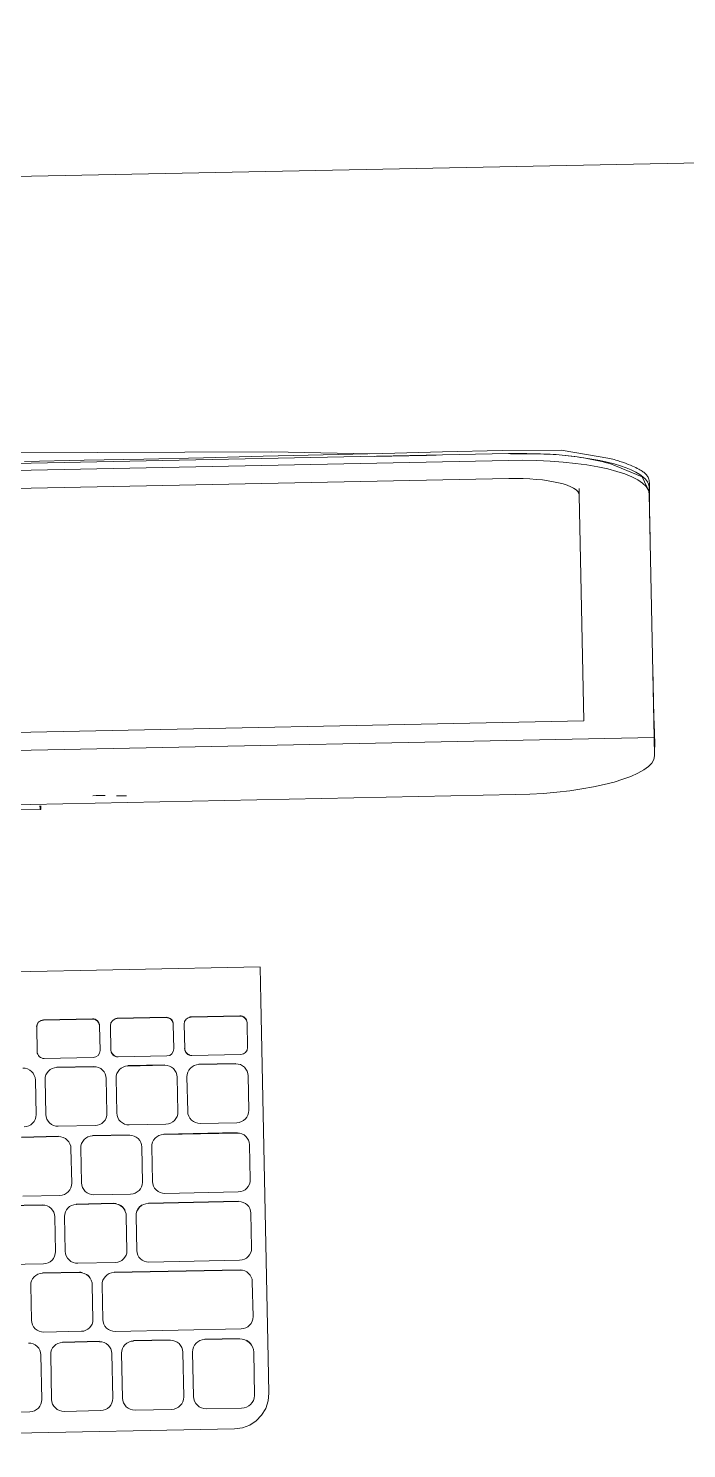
# Model space of a CAD drawing. Header units: metres. Extents: x -71 to 881, y -503 to 661.
# Drawn here: x 201.7729 to 201.9612, y -243.3375 to -242.9307 of the extents above; entities that cross this region are included whole.
import ezdxf

# ---------------------------------------------------------------- set-up
doc = ezdxf.new("R2010")
doc.units = ezdxf.units.M
doc.layers.add('07. Mobiliário', color=51, linetype='Continuous', lineweight=5)

msp = doc.modelspace()

# ---------------------------------------------------------------- linework, layer by layer
at = {"layer": '07. Mobiliário'}
msp.add_line((201.25572, -242.98354), (203.86785, -242.93069), dxfattribs=at)
at = {"layer": '07. Mobiliário', "lineweight": 5}
for p, q in [((201.91028, -243.05249), (201.46237, -243.06156)), ((201.46241, -243.06349), (201.91032, -243.05443)), ((201.46251, -243.06866), (201.91042, -243.0596)), ((201.91042, -243.0596), (201.46251, -243.06866)), ((201.93048, -243.06244), (201.93052, -243.06437)), ((201.95048, -243.06204), (201.95052, -243.06397)), ((201.93052, -243.06437), (201.93183, -243.12906)), ((201.93183, -243.12906), (201.93052, -243.06437)), ((201.95052, -243.06397), (201.95193, -243.13383)), ((201.93183, -243.12906), (201.44393, -243.13893)), ((201.44393, -243.13893), (201.93183, -243.12906)), ((201.95193, -243.13383), (201.42404, -243.14451)), ((201.42404, -243.14451), (201.95193, -243.13383)), ((201.95193, -243.13383), (201.95204, -243.13901)), ((201.95214, -243.13524), (201.95212, -243.13416)), ((201.91225, -243.15017), (201.46434, -243.15923)), ((201.79812, -243.15055), (201.80102, -243.15049)), ((201.77641, -243.15438), (201.60024, -243.15794)), ((201.5393, -243.20557), (201.83924, -243.19951)), ((201.83943, -243.20917), (201.83924, -243.19954)), ((201.8415, -243.31161), (201.83943, -243.20917)), ((201.83344, -243.21351), (201.81944, -243.21379)), ((201.77542, -243.22378), (201.77528, -243.21677)), ((201.79123, -243.21436), (201.77723, -243.21464)), ((201.77724, -243.21474), (201.79123, -243.21446)), ((201.79327, -243.2164), (201.79342, -243.22342)), ((201.79652, -243.22335), (201.79638, -243.21634)), ((201.81234, -243.21393), (201.79834, -243.21422)), ((201.79834, -243.21432), (201.81234, -243.21403)), ((201.81438, -243.21598), (201.81452, -243.22299)), ((201.81763, -243.22293), (201.81748, -243.21591)), ((201.81944, -243.21389), (201.83344, -243.21361)), ((201.83548, -243.21555), (201.83562, -243.22256)), ((201.79146, -243.22544), (201.77746, -243.22572)), ((201.81256, -243.22501), (201.79856, -243.2253)), ((201.83366, -243.22459), (201.81967, -243.22487)), ((201.79162, -243.22799), (201.78108, -243.2282)), ((201.78108, -243.2283), (201.79163, -243.22808)), ((201.81192, -243.22757), (201.80138, -243.22779)), ((201.80138, -243.22789), (201.81192, -243.22767)), ((201.83221, -243.22716), (201.82167, -243.22738)), ((201.82167, -243.22748), (201.83222, -243.22726)), ((201.7749, -243.2318), (201.7749, -243.2319)), ((201.7749, -243.2319), (201.7751, -243.24182)), ((201.7777, -243.23179), (201.7777, -243.2317)), ((201.7779, -243.24176), (201.7777, -243.23179)), ((201.79519, -243.23139), (201.79519, -243.23149)), ((201.79519, -243.23149), (201.7954, -243.2414)), ((201.79799, -243.23138), (201.79799, -243.23128)), ((201.79819, -243.24135), (201.79799, -243.23138)), ((201.81549, -243.23098), (201.81549, -243.23108)), ((201.81549, -243.23108), (201.81569, -243.24099)), ((201.81829, -243.23097), (201.81829, -243.23087)), ((201.81849, -243.24094), (201.81829, -243.23097)), ((201.83578, -243.23057), (201.83579, -243.23066)), ((201.83579, -243.23066), (201.83599, -243.24058)), ((201.79197, -243.24495), (201.78147, -243.24516)), ((201.81226, -243.24454), (201.80176, -243.24475)), ((201.83256, -243.24413), (201.82206, -243.24434)), ((201.78153, -243.24802), (201.77096, -243.24823)), ((201.77096, -243.24833), (201.78153, -243.24812)), ((201.80182, -243.24761), (201.79128, -243.24782)), ((201.79128, -243.24792), (201.80182, -243.24771)), ((201.83266, -243.24698), (201.81162, -243.24741)), ((201.81162, -243.24751), (201.83266, -243.24708)), ((201.7851, -243.25142), (201.7851, -243.25152)), ((201.7851, -243.25152), (201.7853, -243.26144)), ((201.7879, -243.25142), (201.78789, -243.25132)), ((201.7881, -243.26138), (201.7879, -243.25142)), ((201.80539, -243.25101), (201.80539, -243.25111)), ((201.80539, -243.25111), (201.8056, -243.26121)), ((201.80819, -243.25105), (201.80819, -243.25095)), ((201.80839, -243.26097), (201.80819, -243.25105)), ((201.83618, -243.25034), (201.83619, -243.25044)), ((201.83619, -243.25044), (201.83639, -243.26041)), ((201.78187, -243.26498), (201.77135, -243.26519)), ((201.80217, -243.26457), (201.79167, -243.26478)), ((201.83296, -243.26395), (201.81196, -243.26437)), ((201.7769, -243.26761), (201.76638, -243.26782)), ((201.76638, -243.26792), (201.7769, -243.26771)), ((201.79722, -243.26722), (201.78662, -243.26744)), ((201.78663, -243.26754), (201.79722, -243.26732)), ((201.83306, -243.26662), (201.80725, -243.26714)), ((201.80725, -243.26724), (201.83306, -243.26672)), ((201.83658, -243.26997), (201.83658, -243.27007)), ((201.83658, -243.27007), (201.83678, -243.27999)), ((201.78047, -243.27101), (201.78047, -243.27111)), ((201.78047, -243.27111), (201.78067, -243.28103)), ((201.78327, -243.27101), (201.78326, -243.27091)), ((201.78347, -243.28097), (201.78327, -243.27101)), ((201.80091, -243.27074), (201.80091, -243.27084)), ((201.80091, -243.27096), (201.80111, -243.28082)), ((201.80371, -243.2709), (201.80371, -243.2708)), ((201.80391, -243.28077), (201.80371, -243.2709)), ((201.77724, -243.28457), (201.76677, -243.28478)), ((201.79779, -243.28418), (201.78706, -243.2844)), ((201.83348, -243.28624), (201.79742, -243.28697)), ((201.79742, -243.28707), (201.83348, -243.28634)), ((201.83336, -243.28353), (201.80736, -243.28405)), ((201.77357, -243.29073), (201.77357, -243.29063)), ((201.77377, -243.30069), (201.77357, -243.29073)), ((201.7875, -243.28695), (201.77693, -243.28716)), ((201.77693, -243.28726), (201.7875, -243.28705)), ((201.79119, -243.29046), (201.79119, -243.29056)), ((201.79119, -243.29067), (201.79139, -243.30054)), ((201.79399, -243.29061), (201.79399, -243.29051)), ((201.79419, -243.30053), (201.79399, -243.29061)), ((201.83698, -243.28957), (201.83698, -243.28967)), ((201.83698, -243.28967), (201.83718, -243.29966)), ((201.78807, -243.30388), (201.77734, -243.3041)), ((201.79322, -243.30674), (201.78267, -243.30696)), ((201.78268, -243.30706), (201.79322, -243.30684)), ((201.83375, -243.3032), (201.79776, -243.30393)), ((201.81351, -243.30634), (201.80297, -243.30655)), ((201.80297, -243.30665), (201.81351, -243.30644)), ((201.83328, -243.30594), (201.82336, -243.30614)), ((201.82336, -243.30624), (201.83329, -243.30604)), ((201.77649, -243.31055), (201.77649, -243.31065)), ((201.77649, -243.31065), (201.77675, -243.32341)), ((201.77929, -243.31055), (201.77929, -243.31045)), ((201.77955, -243.3234), (201.77929, -243.31055)), ((201.79679, -243.31015), (201.79679, -243.31024)), ((201.79679, -243.31024), (201.79705, -243.32305)), ((201.79959, -243.31015), (201.79958, -243.31005)), ((201.79985, -243.32304), (201.79959, -243.31015)), ((201.81708, -243.30974), (201.81708, -243.30984)), ((201.81708, -243.30984), (201.81734, -243.32269)), ((201.81988, -243.30983), (201.81988, -243.30973)), ((201.82014, -243.32256), (201.81988, -243.30983)), ((201.83739, -243.30985), (201.83764, -243.32231)), ((201.84171, -243.32161), (201.8415, -243.31161)), ((201.77332, -243.32696), (201.75732, -243.32728)), ((201.79362, -243.32659), (201.78312, -243.32681)), ((201.81391, -243.32623), (201.80342, -243.32644)), ((201.83393, -243.32587), (201.82384, -243.32608)), ((201.55197, -243.33747), (201.83191, -243.33181))]:
    msp.add_line(p, q, dxfattribs=at)
at = {"layer": '07. Mobiliário', "lineweight": 5, "flags": 128}
for points in [[(201.50196, -243.05999), (201.52248, -243.05889), (201.54932, -243.05672), (201.56433, -243.05562), (201.57525, -243.05495), (201.5967, -243.05393), (201.64319, -243.05274), (201.84256, -243.05197), (201.87065, -243.05253)], [(201.93926, -243.05384), (201.92536, -243.05152), (201.90848, -243.0516), (201.89138, -243.05202), (201.8743, -243.05244), (201.85721, -243.05285), (201.84012, -243.05325), (201.82303, -243.05365), (201.80594, -243.05403), (201.78885, -243.0544), (201.77176, -243.05477)], [(201.93926, -243.05536), (201.94849, -243.05914), (201.95066, -243.06363), (201.95067, -243.06816), (201.95072, -243.07269), (201.95079, -243.07721)], [(201.95066, -243.06355), (201.95066, -243.06334), (201.95065, -243.06324), (201.95062, -243.06169)], [(201.95153, -243.114), (201.95164, -243.11866), (201.95175, -243.12329), (201.95188, -243.12787), (201.95203, -243.13235), (201.95212, -243.1366)], [(201.7762, -243.1534), (201.77622, -243.15365), (201.77626, -243.15389), (201.77629, -243.1541), (201.77633, -243.15425), (201.77637, -243.15435), (201.77641, -243.15438)], [(201.77642, -243.15438), (201.77645, -243.15434), (201.77648, -243.15423), (201.7765, -243.15407), (201.77651, -243.15386), (201.77651, -243.15362), (201.7765, -243.15336)], [(201.84171, -243.32161), (201.8415, -243.32384), (201.8408, -243.32597), (201.83965, -243.32789), (201.8381, -243.3295), (201.83623, -243.33073), (201.83413, -243.33152), (201.83191, -243.33181)]]:
    msp.add_lwpolyline(points, dxfattribs=at)
at = {"layer": '07. Mobiliário', "lineweight": 5, "extrusion": (0, 0, -1)}
for centre, major_axis, ratio, start_param, end_param in [((201.91049, -243.06285), (-0.03999, -0.00081), 0.258819, 1.570796, 1.832596), ((201.91053, -243.06478), (0.03999, 0.00081), 0.258819, 4.712389, 6.283185), ((201.91049, -243.06285), (0.03999, 0.00081), 0.258819, 5.131903, 6.283185), ((201.91053, -243.06478), (0.02, 0.0004), 0.258819, 4.712389, 6.283185), ((201.91053, -243.06478), (0.02, 0.0004), 0.258819, 4.712389, 6.283185), ((201.91204, -243.13982), (-0.03999, -0.00081), 0.258819, 3.141593, 4.712389), ((201.83348, -243.21549), (-0.002, -0.00004), 0.992229, 1.570796, 3.141593), ((201.77727, -243.21663), (0.002, 0.00004), 0.992229, 3.141593, 4.712389), ((201.77728, -243.21673), (0.002, 0.00004), 0.992229, 3.141593, 4.712389), ((201.79127, -243.21634), (-0.002, -0.00004), 0.992229, 1.570796, 3.141593), ((201.79127, -243.21644), (0.002, 0.00004), 0.992229, 4.712389, 6.283185), ((201.79838, -243.2163), (0.002, 0.00004), 0.992229, 3.141593, 4.712389), ((201.79838, -243.2162), (0.002, 0.00004), 0.992229, 4.45059, 4.712389), ((201.81238, -243.21592), (-0.002, -0.00004), 0.992229, 1.570796, 3.141593), ((201.81238, -243.21602), (0.002, 0.00004), 0.992229, 4.712389, 6.283185), ((201.81948, -243.21587), (-0.002, -0.00004), 0.992229, 0, 1.570796), ((201.81948, -243.21577), (0.002, 0.00004), 0.992229, 4.45059, 4.712389), ((201.83348, -243.21559), (0.002, 0.00004), 0.992229, 4.712389, 6.283185), ((201.77742, -243.22374), (0.002, 0.00004), 0.992229, 1.570796, 3.141593), ((201.79142, -243.22346), (-0.002, -0.00004), 0.992229, 3.141593, 4.712389), ((201.79852, -243.22321), (-0.002, -0.00004), 0.992229, 4.974188, 6.283185), ((201.79852, -243.22331), (0.002, 0.00004), 0.992229, 1.570796, 3.141593), ((201.81252, -243.22303), (-0.002, -0.00004), 0.992229, 3.141593, 4.712389), ((201.81962, -243.22279), (-0.002, -0.00004), 0.992229, 4.974188, 6.283185), ((201.81963, -243.22289), (0.002, 0.00004), 0.992229, 1.570796, 3.141593), ((201.83362, -243.2226), (-0.002, -0.00004), 0.992229, 3.141593, 4.712389), ((201.7714, -243.23197), (-0.0035, -0.00007), 0.992229, 1.570796, 3.141593), ((201.78115, -243.23172), (0.00345, 0.00007), 0.992229, 3.141593, 4.712389), ((201.7917, -243.23156), (0.0035, 0.00007), 0.992229, 4.712389, 6.283185), ((201.80145, -243.23131), (0.00345, 0.00007), 0.992229, 3.141593, 4.712389), ((201.81199, -243.23115), (0.0035, 0.00007), 0.992229, 4.712389, 6.283185), ((201.82174, -243.2309), (-0.00345, -0.00007), 0.992229, 0, 1.570796), ((201.83229, -243.23074), (-0.0035, -0.00007), 0.992229, 1.570796, 3.141593), ((201.77163, -243.24189), (-0.00347, -0.00007), 0.992229, 3.141593, 4.712389), ((201.7814, -243.24169), (0.0035, 0.00007), 0.992229, 1.570796, 3.141593), ((201.7919, -243.24148), (-0.0035, -0.00007), 0.992229, 3.141593, 4.712389), ((201.80169, -243.24128), (0.0035, 0.00007), 0.992229, 1.570796, 3.141593), ((201.81219, -243.24106), (-0.0035, -0.00007), 0.992229, 3.141593, 4.712389), ((201.82199, -243.24087), (0.0035, 0.00007), 0.992229, 1.570796, 3.141593), ((201.83249, -243.24065), (-0.0035, -0.00007), 0.992229, 3.141593, 4.712389), ((201.7816, -243.25159), (0.0035, 0.00007), 0.992229, 4.712389, 6.283185), ((201.79135, -243.25135), (0.00345, 0.00007), 0.992229, 3.141593, 4.712389), ((201.80189, -243.25118), (0.0035, 0.00007), 0.992229, 4.712389, 6.283185), ((201.81169, -243.25098), (-0.0035, -0.00007), 0.992229, 0, 1.570796), ((201.83273, -243.25051), (0.00345, 0.00007), 0.992229, 4.712389, 6.283185), ((201.7818, -243.26151), (-0.0035, -0.00007), 0.992229, 3.141593, 4.712389), ((201.7916, -243.26131), (0.0035, 0.00007), 0.992229, 1.570796, 3.141593), ((201.8021, -243.26109), (-0.0035, -0.00007), 0.992229, 3.195384, 4.712389), ((201.81189, -243.2609), (0.0035, 0.00007), 0.992229, 1.570796, 3.141593), ((201.83289, -243.26048), (-0.0035, -0.00007), 0.992229, 3.141593, 4.712389), ((201.77697, -243.27118), (0.0035, 0.00007), 0.992229, 4.712389, 6.283185), ((201.78669, -243.27094), (-0.00343, -0.00007), 0.992229, 0, 1.570796), ((201.79729, -243.27081), (-0.00362, -0.00007), 0.992229, 1.570796, 1.799859), ((201.79729, -243.27091), (-0.00362, -0.00007), 0.992229, 1.570796, 3.174234), ((201.79729, -243.27081), (-0.00362, -0.00007), 0.992229, 2.028921, 2.716109), ((201.80733, -243.27083), (0.00362, 0.00007), 0.992229, 3.141593, 4.712389), ((201.80733, -243.27073), (-0.00362, -0.00007), 0.992229, 0.523599, 1.047198), ((201.83313, -243.27014), (0.00345, 0.00007), 0.992229, 4.712389, 6.283185), ((201.77717, -243.2811), (-0.0035, -0.00007), 0.992229, 3.141593, 4.712389), ((201.78699, -243.2809), (0.00353, 0.00007), 0.992229, 1.570796, 3.141593), ((201.79773, -243.28082), (-0.00338, -0.00007), 0.992229, 3.162325, 4.712389), ((201.80729, -243.2807), (0.00338, 0.00007), 0.992229, 1.570796, 3.141593), ((201.83328, -243.28006), (-0.0035, -0.00007), 0.992229, 3.141593, 4.712389), ((201.83355, -243.28974), (0.00343, 0.00007), 0.992229, 4.712389, 6.283185), ((201.777, -243.29066), (0.00343, 0.00007), 0.992229, 3.141593, 4.712389), ((201.78757, -243.29054), (-0.00362, -0.00007), 0.992229, 1.570796, 1.799354), ((201.78757, -243.29064), (0.00362, 0.00007), 0.992229, 4.712389, 6.312289), ((201.78757, -243.29054), (-0.00362, -0.00007), 0.992229, 2.256468, 2.485025), ((201.79749, -243.29054), (0.0035, 0.00007), 0.992229, 3.141593, 4.712389), ((201.77727, -243.30062), (0.0035, 0.00007), 0.992229, 1.570796, 3.141593), ((201.78801, -243.30052), (-0.00338, -0.00007), 0.992229, 3.166106, 4.712389), ((201.79769, -243.30046), (0.0035, 0.00007), 0.992229, 1.570796, 3.141593), ((201.83368, -243.29973), (-0.0035, -0.00007), 0.992229, 3.141593, 4.712389), ((201.78274, -243.31048), (0.00345, 0.00007), 0.992229, 3.141593, 4.712389), ((201.79329, -243.31032), (0.0035, 0.00007), 0.992229, 4.712389, 6.283185), ((201.80304, -243.31008), (-0.00345, -0.00007), 0.992229, 0, 1.570796), ((201.81358, -243.30991), (-0.0035, -0.00007), 0.992229, 1.570796, 3.141593), ((201.82343, -243.30976), (0.00355, 0.00007), 0.992229, 3.141593, 4.712389), ((201.83337, -243.31003), (0.00402, 0.00008), 0.992229, 4.712389, 6.259195), ((201.83337, -243.30993), (-0.00402, -0.00008), 0.992229, 2.086398, 2.602), ((201.77299, -243.31072), (0.0035, 0.00007), 0.992229, 4.712389, 6.283185), ((201.79355, -243.32312), (0.0035, 0.00007), 0.992229, 0, 1.570796), ((201.80335, -243.32297), (0.0035, 0.00007), 0.992229, 1.570796, 3.141593), ((201.81384, -243.32276), (-0.0035, -0.00007), 0.992229, 3.141593, 4.712389), ((201.82377, -243.32248), (0.00362, 0.00007), 0.992229, 1.570796, 3.141593), ((201.83385, -243.32211), (-0.00379, -0.00008), 0.992229, 3.215943, 4.712389), ((201.77325, -243.32348), (-0.0035, -0.00007), 0.992229, 3.141593, 4.712389), ((201.78305, -243.32333), (0.0035, 0.00007), 0.992229, 1.570796, 3.141593)]:
    msp.add_ellipse(centre, major_axis=major_axis, ratio=ratio, start_param=start_param, end_param=end_param, dxfattribs=at)
at = {"layer": '07. Mobiliário', "lineweight": 5}
for points, knots in [([(201.88962, -243.05292), (201.88887, -243.05294), (201.88733, -243.05297), (201.88436, -243.05302), (201.8807, -243.0531), (201.87637, -243.05318), (201.87343, -243.05324), (201.87194, -243.05327)], [0.10344828, 0.10344828, 0.10344828, 0.10344828, 0.10775862, 0.11206897, 0.12068966, 0.12931034, 0.13793103, 0.13793103, 0.13793103, 0.13793103]), ([(201.93926, -243.05536), (201.9368, -243.05467), (201.933, -243.05387), (201.92812, -243.05317), (201.92478, -243.05283), (201.92142, -243.05262), (201.91743, -243.05255), (201.91373, -243.05256), (201.91144, -243.05258), (201.91088, -243.05259)], [0, 0, 0, 0, 0.01724138, 0.02586207, 0.03448276, 0.04310345, 0.05172414, 0.06034483, 0.06309155, 0.06309155, 0.06309155, 0.06309155]), ([(201.95062, -243.06169), (201.95062, -243.06168), (201.95062, -243.06141), (201.9506, -243.06086), (201.95051, -243.06013), (201.95033, -243.0595), (201.9501, -243.05902), (201.94981, -243.0586), (201.94939, -243.05814), (201.94861, -243.05753), (201.94724, -243.05672), (201.94527, -243.05582), (201.94263, -243.05483), (201.94044, -243.05416), (201.93926, -243.05384)], [0.8379263, 0.8379263, 0.8379263, 0.8379263, 0.8382353, 0.8529412, 0.8676471, 0.8823529, 0.8970588, 0.9117647, 0.9264706, 0.9411765, 0.9558824, 0.9705882, 0.9852941, 1, 1, 1, 1])]:
    msp.add_open_spline(points, degree=3, knots=knots, dxfattribs=at)
msp.add_open_spline([(201.79138, -243.15046), (201.79256, -243.15044), (201.79372, -243.15042), (201.79488, -243.15039)], degree=3, dxfattribs=at)

doc.saveas('drawing.dxf')
